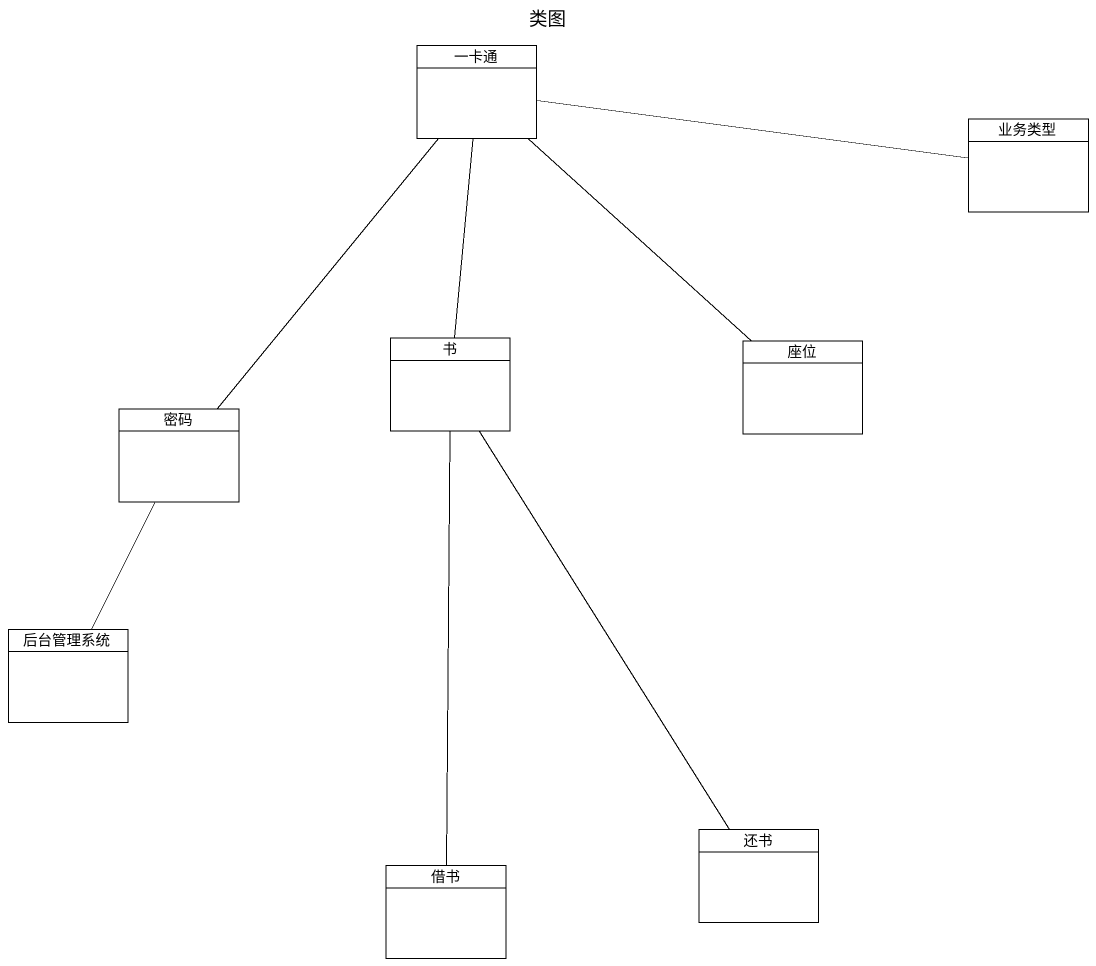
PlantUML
@startuml
title 类图
hide circle
hide empty members
class 一卡通
class 业务类型
class 书
class 座位
class 密码
class 后台管理系统
class 还书
class 借书
一卡通 -right- 业务类型
一卡通 -- 书
一卡通 -- 座位
一卡通 -- 密码
书 -- 还书
书 -- 借书
后台管理系统 -up- 密码
@enduml
